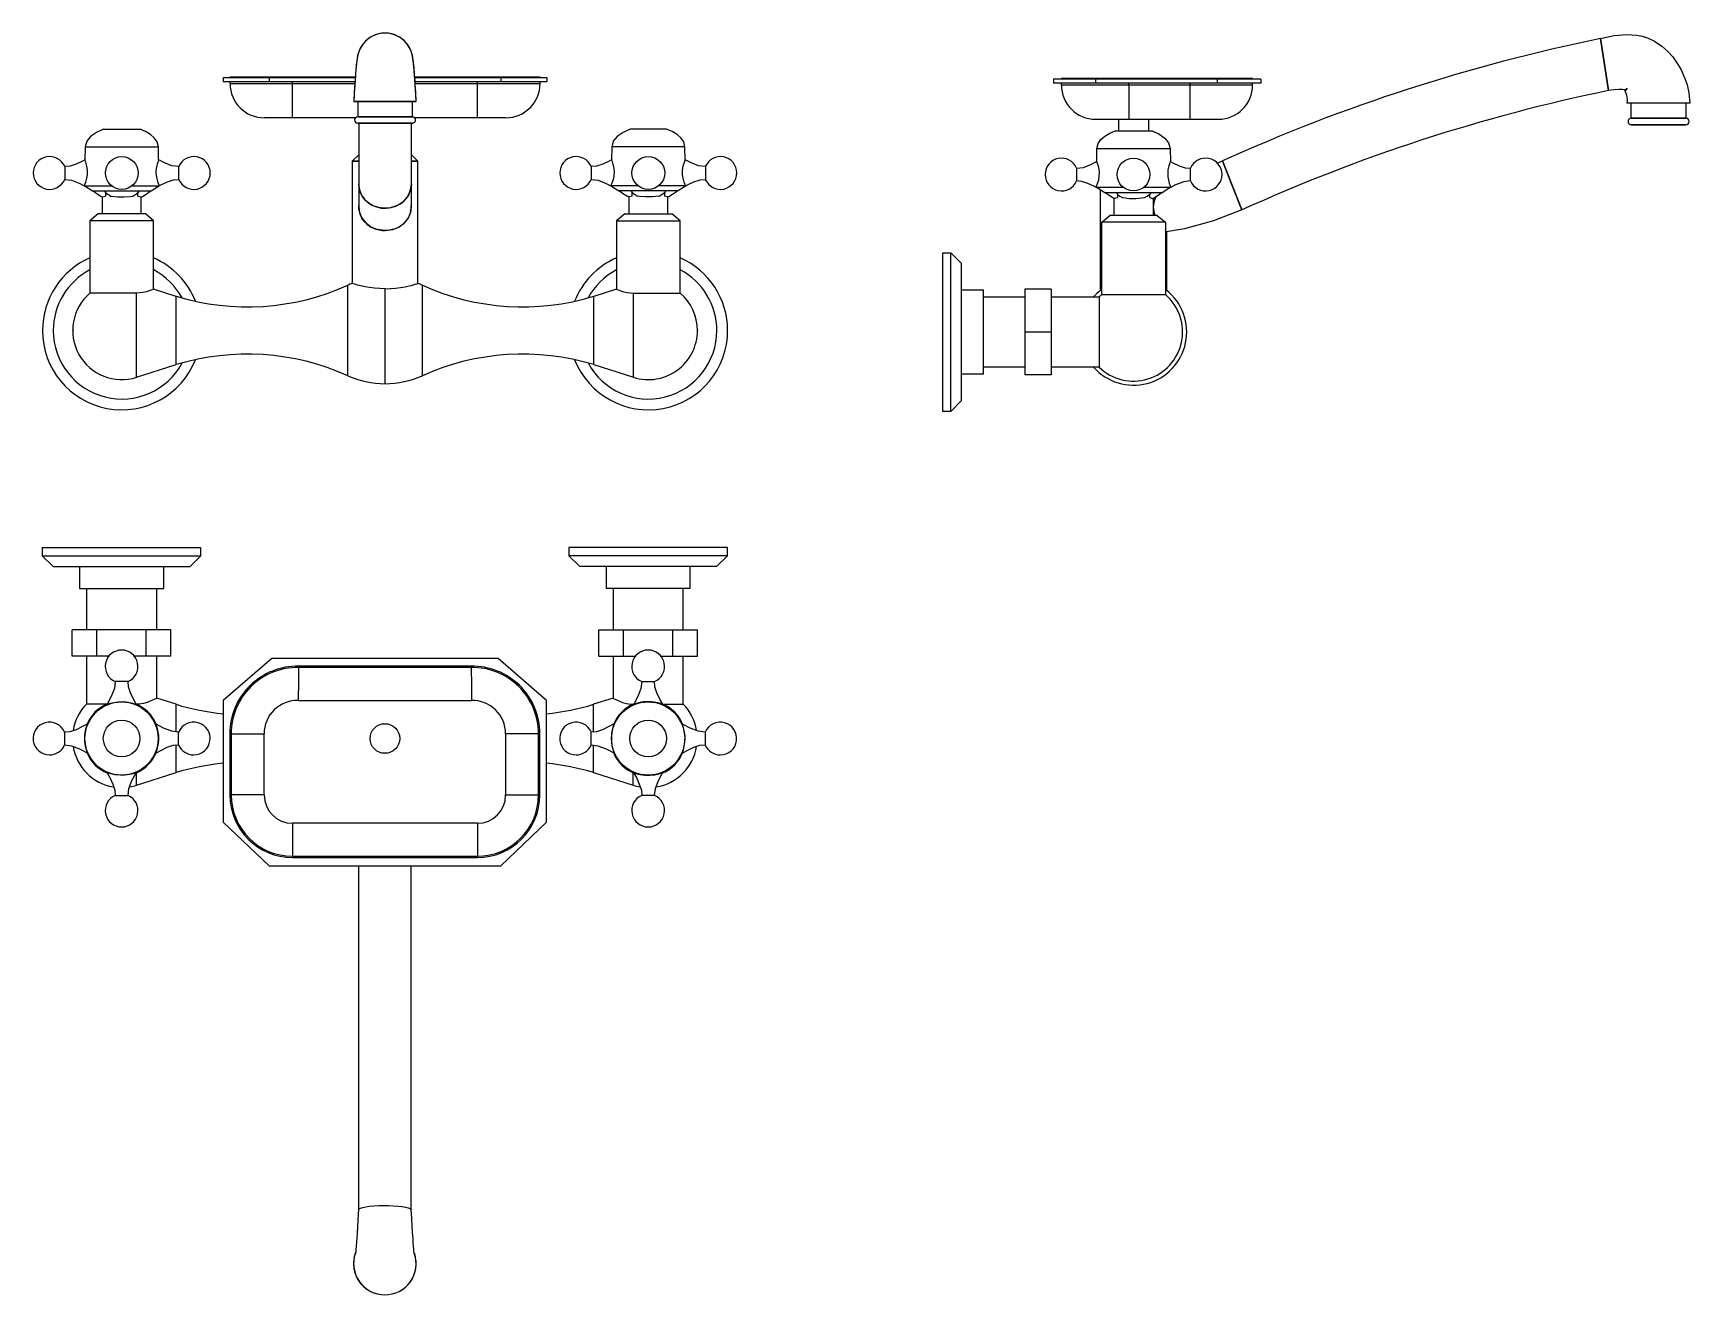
# Model space of a CAD drawing. Header units: millimetres. Extents: x 500 to 613, y 94 to 180.
# Drawn here: x 501.81 to 526.98, y 118.66 to 137.82 of the extents above; entities that cross this region are included whole.
import ezdxf

# ---------------------------------------------------------------- set-up
doc = ezdxf.new("R2010")
doc.units = ezdxf.units.MM
doc.layers.add('RUBINETTI', color=251, linetype='Continuous')

msp = doc.modelspace()

# ---------------------------------------------------------------- linework, layer by layer
at = {"layer": 'RUBINETTI'}
for p, q in [((506.86, 137.702), (506.809, 137.641)), ((506.864, 137.706), (506.817, 137.653)), ((506.934, 137.761), (506.86, 137.702)), ((506.926, 137.755), (506.864, 137.706)), ((507.006, 137.796), (506.926, 137.755)), ((507.023, 137.803), (506.934, 137.761)), ((507.102, 137.821), (507.006, 137.796)), ((507.115, 137.822), (507.023, 137.803)), ((507.203, 137.822), (507.102, 137.821)), ((507.208, 137.821), (507.115, 137.822)), ((507.296, 137.801), (507.203, 137.822)), ((507.301, 137.799), (507.208, 137.821)), ((507.375, 137.763), (507.296, 137.801)), ((507.385, 137.757), (507.301, 137.799)), ((507.447, 137.708), (507.375, 137.763)), ((507.449, 137.707), (507.385, 137.757)), ((507.504, 137.642), (507.447, 137.708)), ((507.488, 137.663), (507.449, 137.707)), ((525.624, 137.74), (525.832, 137.784)), ((525.624, 137.74), (525.832, 137.784)), ((525.624, 137.74), (525.747, 136.95)), ((525.685, 137.345), (525.624, 137.74)), ((525.832, 137.784), (526.021, 137.801)), ((525.832, 137.784), (526.021, 137.801)), ((526.021, 137.801), (526.174, 137.79)), ((526.021, 137.801), (526.174, 137.79)), ((526.174, 137.79), (526.254, 137.775)), ((526.174, 137.79), (526.254, 137.775)), ((526.254, 137.775), (526.335, 137.749)), ((526.254, 137.775), (526.335, 137.749)), ((526.335, 137.749), (526.442, 137.699)), ((526.335, 137.749), (526.442, 137.699)), ((526.442, 137.699), (526.554, 137.626)), ((526.442, 137.699), (526.554, 137.626)), ((506.74, 137.484), (506.727, 137.403)), ((506.743, 137.492), (506.728, 137.406)), ((506.757, 137.54), (506.74, 137.484)), ((506.762, 137.551), (506.743, 137.492)), ((506.778, 137.588), (506.757, 137.54)), ((506.786, 137.603), (506.762, 137.551)), ((506.809, 137.641), (506.778, 137.588)), ((506.817, 137.653), (506.786, 137.603)), ((507.521, 137.614), (507.488, 137.663)), ((507.542, 137.576), (507.504, 137.642)), ((507.53, 137.599), (507.521, 137.614)), ((507.549, 137.558), (507.53, 137.599)), ((507.561, 137.526), (507.542, 137.576)), ((507.568, 137.496), (507.549, 137.558)), ((507.572, 137.489), (507.561, 137.526)), ((507.585, 137.404), (507.568, 137.496)), ((507.58, 137.45), (507.572, 137.489)), ((507.589, 137.381), (507.58, 137.45)), ((526.554, 137.626), (526.648, 137.544)), ((526.554, 137.626), (526.648, 137.544)), ((526.648, 137.544), (526.721, 137.461)), ((526.648, 137.544), (526.721, 137.461)), ((526.721, 137.461), (526.775, 137.387)), ((526.721, 137.461), (526.775, 137.387)), ((506.71, 137.21), (506.703, 137.123)), ((506.71, 137.214), (506.706, 137.162)), ((506.718, 137.31), (506.71, 137.214)), ((506.714, 137.265), (506.71, 137.21)), ((506.72, 137.334), (506.714, 137.265)), ((506.728, 137.406), (506.718, 137.31)), ((506.727, 137.403), (506.72, 137.334)), ((507.595, 137.314), (507.585, 137.404)), ((507.597, 137.297), (507.589, 137.381)), ((507.601, 137.243), (507.595, 137.314)), ((507.605, 137.198), (507.597, 137.297)), ((507.606, 137.186), (507.601, 137.243)), ((507.608, 137.145), (507.605, 137.198)), ((507.61, 137.119), (507.606, 137.186)), ((525.747, 136.95), (525.685, 137.345)), ((526.775, 137.387), (526.818, 137.316)), ((526.775, 137.387), (526.818, 137.316)), ((526.818, 137.316), (526.847, 137.263)), ((526.818, 137.316), (526.847, 137.263)), ((526.847, 137.263), (526.876, 137.204)), ((526.847, 137.263), (526.876, 137.204)), ((526.876, 137.204), (526.906, 137.131)), ((526.876, 137.204), (526.906, 137.131)), ((504.699, 137.146), (504.699, 137.086)), ((504.699, 137.146), (505.397, 137.146)), ((504.699, 137.086), (505.397, 137.086)), ((504.802, 137.156), (505.752, 137.156)), ((504.802, 137.146), (504.802, 137.156)), ((504.802, 137.056), (504.802, 137.086)), ((504.802, 137.056), (505.752, 137.056)), ((505.397, 137.146), (505.397, 137.086)), ((505.397, 137.146), (506.705, 137.146)), ((505.397, 137.086), (506.701, 137.086)), ((505.752, 137.156), (506.706, 137.156)), ((505.752, 137.146), (505.752, 137.156)), ((505.752, 137.056), (505.752, 137.086)), ((505.752, 136.536), (505.752, 137.056)), ((505.752, 137.056), (506.699, 137.056)), ((506.694, 136.984), (506.688, 136.891)), ((506.697, 137.032), (506.69, 136.924)), ((506.699, 137.061), (506.694, 136.984)), ((506.702, 137.11), (506.697, 137.032)), ((506.703, 137.123), (506.699, 137.061)), ((506.706, 137.162), (506.702, 137.11)), ((507.608, 137.156), (508.561, 137.156)), ((507.608, 137.146), (508.916, 137.146)), ((507.612, 137.096), (507.608, 137.145)), ((507.616, 137.038), (507.61, 137.119)), ((507.615, 137.042), (507.612, 137.096)), ((507.612, 137.086), (508.916, 137.086)), ((507.614, 137.056), (508.561, 137.056)), ((507.621, 136.956), (507.615, 137.042)), ((507.623, 136.928), (507.616, 137.038)), ((507.626, 136.877), (507.621, 136.956)), ((508.561, 137.156), (509.512, 137.156)), ((508.561, 137.146), (508.561, 137.156)), ((508.561, 137.056), (508.561, 137.086)), ((508.561, 136.536), (508.561, 137.056)), ((508.561, 137.056), (509.512, 137.056)), ((508.916, 137.146), (508.916, 137.086)), ((508.916, 137.146), (509.614, 137.146)), ((508.916, 137.086), (509.614, 137.086)), ((509.512, 137.146), (509.512, 137.156)), ((509.512, 137.056), (509.512, 137.086)), ((509.614, 137.146), (509.614, 137.086)), ((517.953, 137.123), (517.314, 137.123)), ((517.314, 137.123), (517.314, 137.063)), ((517.953, 137.063), (517.314, 137.063)), ((517.432, 137.123), (517.432, 137.133)), ((518.457, 137.133), (517.432, 137.133)), ((517.432, 137.033), (517.432, 137.063)), ((518.457, 137.033), (517.432, 137.033)), ((517.953, 137.123), (517.953, 137.063)), ((519.799, 137.123), (517.953, 137.123)), ((519.799, 137.063), (517.953, 137.063)), ((519.387, 137.133), (518.457, 137.133)), ((518.457, 137.123), (518.457, 137.133)), ((518.457, 137.033), (518.457, 137.063)), ((518.457, 137.033), (518.457, 136.513)), ((519.387, 137.033), (518.457, 137.033)), ((520.337, 137.133), (519.387, 137.133)), ((519.387, 137.123), (519.387, 137.133)), ((519.387, 137.033), (519.387, 137.063)), ((519.387, 136.513), (519.387, 137.033)), ((520.337, 137.033), (519.387, 137.033)), ((519.799, 137.123), (519.799, 137.063)), ((520.461, 137.123), (519.799, 137.123)), ((520.461, 137.063), (519.799, 137.063)), ((520.337, 137.123), (520.337, 137.133)), ((520.337, 137.033), (520.337, 137.063)), ((520.461, 137.123), (520.461, 137.063)), ((525.833, 136.959), (525.747, 136.95)), ((525.833, 136.959), (525.747, 136.95)), ((525.903, 136.964), (525.833, 136.959)), ((525.903, 136.964), (525.833, 136.959)), ((525.954, 136.964), (525.903, 136.964)), ((525.954, 136.964), (525.903, 136.964)), ((525.977, 136.963), (525.954, 136.964)), ((525.987, 136.962), (525.954, 136.964)), ((525.998, 136.961), (525.987, 136.962)), ((526.003, 136.96), (525.998, 136.961)), ((525.999, 136.949), (526.004, 136.956)), ((525.999, 136.949), (526.004, 136.956)), ((526.015, 136.954), (525.999, 136.948)), ((526, 136.938), (525.999, 136.949)), ((526, 136.938), (525.999, 136.949)), ((526.003, 136.93), (526, 136.938)), ((526.003, 136.93), (526, 136.938)), ((526.004, 136.956), (526.011, 136.966)), ((526.004, 136.956), (526.011, 136.966)), ((526.006, 136.958), (526.018, 136.973)), ((526.011, 136.966), (526.02, 136.976)), ((526.011, 136.966), (526.02, 136.976)), ((526.019, 136.965), (526.015, 136.954)), ((526.018, 136.973), (526.02, 136.976)), ((526.021, 136.972), (526.019, 136.965)), ((526.02, 136.976), (526.024, 136.982)), ((526.02, 136.976), (526.024, 136.982)), ((526.02, 136.976), (526.021, 136.978)), ((526.021, 136.978), (526.022, 136.979)), ((526.024, 136.978), (526.021, 136.972)), ((526.022, 136.979), (526.022, 136.979)), ((526.022, 136.979), (526.022, 136.979)), ((526.022, 136.979), (526.022, 136.979)), ((526.022, 136.979), (526.022, 136.979)), ((526.022, 136.979), (526.022, 136.979)), ((526.022, 136.979), (526.022, 136.979)), ((526.022, 136.979), (526.022, 136.979)), ((526.022, 136.979), (526.022, 136.979)), ((526.022, 136.979), (526.022, 136.979)), ((526.022, 136.979), (526.022, 136.979)), ((526.022, 136.979), (526.022, 136.979)), ((526.024, 136.982), (526.026, 136.984)), ((526.024, 136.982), (526.026, 136.984)), ((526.026, 136.984), (526.024, 136.978)), ((526.026, 136.984), (526.026, 136.984)), ((526.026, 136.984), (526.026, 136.984)), ((526.026, 136.984), (526.026, 136.984)), ((526.026, 136.984), (526.026, 136.984)), ((526.026, 136.984), (526.026, 136.984)), ((526.026, 136.984), (526.026, 136.984)), ((526.026, 136.984), (526.026, 136.984)), ((526.026, 136.984), (526.026, 136.984)), ((526.026, 136.984), (526.026, 136.984)), ((526.026, 136.984), (526.026, 136.984)), ((526.026, 136.984), (526.026, 136.984)), ((526.026, 136.984), (526.026, 136.984)), ((526.026, 136.984), (526.026, 136.984)), ((526.026, 136.984), (526.026, 136.984)), ((526.026, 136.984), (526.026, 136.984)), ((526.026, 136.984), (526.026, 136.984)), ((526.026, 136.984), (526.026, 136.984)), ((526.026, 136.984), (526.026, 136.984)), ((526.026, 136.984), (526.026, 136.984)), ((526.026, 136.984), (526.026, 136.984)), ((526.026, 136.984), (526.026, 136.984)), ((526.026, 136.984), (526.026, 136.984)), ((526.026, 136.984), (526.026, 136.984)), ((526.026, 136.984), (526.026, 136.984)), ((526.026, 136.984), (526.026, 136.984)), ((526.906, 137.131), (526.938, 137.036)), ((526.906, 137.131), (526.938, 137.036)), ((526.938, 137.036), (526.963, 136.914)), ((526.938, 137.036), (526.963, 136.914)), ((506.69, 136.924), (506.682, 136.784)), ((506.688, 136.891), (506.682, 136.784)), ((507.157, 136.784), (506.682, 136.784)), ((506.682, 136.784), (507.157, 136.784)), ((506.742, 136.784), (506.742, 136.552)), ((506.742, 136.784), (506.742, 136.552)), ((507.632, 136.784), (507.157, 136.784)), ((507.157, 136.784), (507.632, 136.784)), ((507.572, 136.552), (507.572, 136.784)), ((507.572, 136.552), (507.572, 136.784)), ((507.632, 136.784), (507.623, 136.928)), ((507.632, 136.784), (507.626, 136.877)), ((526.008, 136.92), (526.003, 136.93)), ((526.008, 136.92), (526.003, 136.93)), ((526.013, 136.908), (526.008, 136.92)), ((526.013, 136.908), (526.008, 136.92)), ((526.018, 136.893), (526.013, 136.908)), ((526.018, 136.893), (526.013, 136.908)), ((526.028, 136.855), (526.018, 136.893)), ((526.028, 136.855), (526.018, 136.893)), ((526.035, 136.806), (526.028, 136.855)), ((526.035, 136.806), (526.028, 136.855)), ((526.031, 136.761), (526.035, 136.806)), ((526.031, 136.761), (526.035, 136.806)), ((526.981, 136.761), (526.031, 136.761)), ((526.981, 136.761), (526.031, 136.761)), ((526.091, 136.529), (526.091, 136.761)), ((526.091, 136.529), (526.091, 136.761)), ((526.921, 136.761), (526.921, 136.529)), ((526.921, 136.761), (526.921, 136.529)), ((526.963, 136.914), (526.981, 136.761)), ((526.963, 136.914), (526.981, 136.761)), ((505.752, 136.536), (505.322, 136.536)), ((506.706, 136.536), (505.752, 136.536)), ((507.157, 136.552), (506.742, 136.552)), ((506.742, 136.552), (507.157, 136.552)), ((507.157, 136.454), (506.742, 136.454)), ((506.742, 136.454), (507.157, 136.454)), ((506.757, 136.454), (506.757, 135.533)), ((506.757, 136.454), (506.757, 135.533)), ((507.572, 136.552), (507.157, 136.552)), ((507.157, 136.552), (507.572, 136.552)), ((507.572, 136.454), (507.157, 136.454)), ((507.157, 136.454), (507.572, 136.454)), ((507.557, 135.533), (507.557, 136.454)), ((507.557, 135.533), (507.557, 136.454)), ((508.561, 136.536), (507.608, 136.536)), ((508.992, 136.536), (508.561, 136.536)), ((517.952, 136.513), (518.457, 136.513)), ((518.304, 136.339), (518.304, 136.513)), ((518.304, 136.339), (518.304, 136.513)), ((518.457, 136.513), (519.387, 136.513)), ((518.754, 136.513), (518.754, 136.339)), ((518.754, 136.513), (518.754, 136.339)), ((519.387, 136.513), (519.817, 136.513)), ((526.091, 136.529), (526.921, 136.529)), ((526.921, 136.529), (526.091, 136.529)), ((526.091, 136.431), (526.921, 136.431)), ((526.921, 136.431), (526.091, 136.431)), ((502.625, 136.181), (502.6, 136.096)), ((502.681, 136.252), (502.625, 136.181)), ((502.774, 136.315), (502.681, 136.252)), ((502.879, 136.363), (502.774, 136.315)), ((502.879, 136.363), (503.157, 136.363)), ((503.157, 136.363), (503.435, 136.363)), ((503.518, 136.326), (503.435, 136.363)), ((503.595, 136.282), (503.518, 136.326)), ((503.651, 136.233), (503.595, 136.282)), ((503.695, 136.169), (503.651, 136.233)), ((510.625, 136.181), (510.6, 136.096)), ((510.681, 136.252), (510.625, 136.181)), ((510.774, 136.315), (510.681, 136.252)), ((510.879, 136.363), (510.774, 136.315)), ((511.157, 136.363), (510.879, 136.363)), ((511.435, 136.363), (511.157, 136.363)), ((511.518, 136.326), (511.435, 136.363)), ((511.595, 136.282), (511.518, 136.326)), ((511.651, 136.233), (511.595, 136.282)), ((511.695, 136.169), (511.651, 136.233)), ((517.991, 136.146), (518.034, 136.209)), ((518.034, 136.209), (518.091, 136.259)), ((518.091, 136.259), (518.168, 136.303)), ((518.168, 136.303), (518.251, 136.339)), ((518.251, 136.339), (518.807, 136.339)), ((518.807, 136.339), (518.912, 136.292)), ((518.912, 136.292), (519.005, 136.228)), ((519.005, 136.228), (519.061, 136.158)), ((502.6, 136.096), (502.596, 135.893)), ((502.6, 136.096), (503.157, 136.096)), ((503.157, 136.096), (503.713, 136.096)), ((503.713, 136.096), (503.695, 136.169)), ((503.717, 135.893), (503.713, 136.096)), ((506.757, 135.975), (506.657, 135.875)), ((506.757, 135.975), (506.657, 135.875)), ((507.657, 135.875), (507.557, 135.975)), ((507.657, 135.875), (507.557, 135.975)), ((510.6, 136.096), (510.596, 135.893)), ((511.157, 136.096), (510.6, 136.096)), ((511.713, 136.096), (511.157, 136.096)), ((511.713, 136.096), (511.695, 136.169)), ((511.717, 135.893), (511.713, 136.096)), ((517.969, 135.869), (517.973, 136.072)), ((517.973, 136.072), (517.991, 136.146)), ((517.973, 136.072), (519.085, 136.072)), ((519.061, 136.158), (519.085, 136.072)), ((519.085, 136.072), (519.089, 135.869)), ((502.371, 135.801), (502.291, 135.795)), ((502.291, 135.795), (502.291, 135.6)), ((502.464, 135.831), (502.371, 135.801)), ((502.562, 135.877), (502.464, 135.831)), ((502.596, 135.896), (502.562, 135.877)), ((502.598, 135.891), (502.598, 135.893)), ((502.609, 135.864), (502.598, 135.891)), ((502.622, 135.823), (502.609, 135.864)), ((502.632, 135.778), (502.622, 135.823)), ((502.637, 135.729), (502.632, 135.778)), ((502.636, 135.672), (502.637, 135.729)), ((503.68, 135.768), (503.676, 135.716)), ((503.676, 135.716), (503.678, 135.662)), ((503.694, 135.831), (503.68, 135.768)), ((503.708, 135.873), (503.694, 135.831)), ((503.716, 135.894), (503.708, 135.873)), ((503.716, 135.893), (503.716, 135.894)), ((503.796, 135.855), (503.718, 135.897)), ((503.919, 135.807), (503.796, 135.855)), ((504.023, 135.795), (503.919, 135.807)), ((504.023, 135.698), (504.023, 135.795)), ((504.023, 135.6), (504.023, 135.698)), ((506.657, 135.875), (506.657, 134.02)), ((506.657, 135.875), (506.657, 134.019)), ((506.754, 135.875), (506.657, 135.875)), ((506.657, 135.875), (506.755, 135.875)), ((507.657, 135.875), (507.558, 135.875)), ((507.56, 135.875), (507.657, 135.875)), ((507.657, 134.019), (507.657, 135.875)), ((507.657, 134.02), (507.657, 135.875)), ((510.371, 135.801), (510.291, 135.795)), ((510.291, 135.698), (510.291, 135.795)), ((510.291, 135.6), (510.291, 135.698)), ((510.464, 135.831), (510.371, 135.801)), ((510.562, 135.877), (510.464, 135.831)), ((510.596, 135.896), (510.562, 135.877)), ((510.598, 135.893), (510.597, 135.894)), ((510.597, 135.894), (510.605, 135.873)), ((510.605, 135.873), (510.62, 135.831)), ((510.62, 135.831), (510.633, 135.768)), ((510.633, 135.768), (510.638, 135.716)), ((510.638, 135.716), (510.635, 135.662)), ((511.676, 135.729), (511.682, 135.778)), ((511.677, 135.672), (511.676, 135.729)), ((511.682, 135.778), (511.692, 135.823)), ((511.692, 135.823), (511.705, 135.864)), ((511.705, 135.864), (511.715, 135.891)), ((511.715, 135.891), (511.716, 135.893)), ((511.796, 135.855), (511.718, 135.897)), ((511.919, 135.807), (511.796, 135.855)), ((512.023, 135.795), (511.919, 135.807)), ((512.023, 135.795), (512.023, 135.6)), ((517.663, 135.771), (517.767, 135.783)), ((517.663, 135.771), (517.663, 135.577)), ((517.767, 135.783), (517.89, 135.832)), ((517.89, 135.832), (517.968, 135.873)), ((517.971, 135.867), (517.97, 135.869)), ((517.981, 135.841), (517.971, 135.867)), ((517.994, 135.8), (517.981, 135.841)), ((518.004, 135.755), (517.994, 135.8)), ((518.01, 135.706), (518.004, 135.755)), ((518.009, 135.649), (518.01, 135.706)), ((519.052, 135.744), (519.048, 135.692)), ((519.048, 135.692), (519.051, 135.639)), ((519.066, 135.807), (519.052, 135.744)), ((519.081, 135.85), (519.066, 135.807)), ((519.089, 135.871), (519.081, 135.85)), ((519.088, 135.869), (519.089, 135.871)), ((519.09, 135.873), (519.124, 135.854)), ((519.124, 135.854), (519.222, 135.808)), ((519.222, 135.808), (519.315, 135.777)), ((519.315, 135.777), (519.395, 135.771)), ((519.395, 135.674), (519.395, 135.771)), ((519.395, 135.577), (519.395, 135.674)), ((519.798, 135.849), (519.88, 135.882)), ((519.798, 135.849), (519.88, 135.882)), ((519.88, 135.882), (520.175, 135.138)), ((520.028, 135.51), (519.88, 135.882)), ((502.291, 135.6), (502.395, 135.588)), ((502.395, 135.588), (502.518, 135.54)), ((502.518, 135.54), (502.598, 135.497)), ((502.589, 135.505), (502.596, 135.521)), ((502.589, 135.505), (502.999, 135.505)), ((502.592, 135.503), (502.589, 135.505)), ((502.597, 135.499), (502.592, 135.503)), ((502.596, 135.521), (502.611, 135.559)), ((502.599, 135.498), (502.597, 135.499)), ((502.599, 135.498), (502.711, 135.426)), ((502.599, 135.498), (502.599, 135.498)), ((502.611, 135.559), (502.628, 135.619)), ((502.628, 135.619), (502.636, 135.672)), ((502.711, 135.426), (503.157, 135.426)), ((502.72, 135.425), (502.782, 135.382)), ((502.893, 135.426), (502.911, 135.399)), ((503.157, 135.426), (503.602, 135.426)), ((503.314, 135.505), (503.724, 135.505)), ((503.421, 135.426), (503.402, 135.399)), ((503.585, 135.419), (503.593, 135.424)), ((503.602, 135.426), (503.714, 135.498)), ((503.678, 135.662), (503.687, 135.614)), ((503.687, 135.614), (503.7, 135.568)), ((503.7, 135.568), (503.714, 135.528)), ((503.714, 135.528), (503.724, 135.506)), ((503.715, 135.498), (503.714, 135.498)), ((503.715, 135.497), (503.752, 135.518)), ((503.717, 135.5), (503.715, 135.498)), ((503.724, 135.505), (503.717, 135.5)), ((503.724, 135.506), (503.724, 135.505)), ((503.724, 135.505), (503.724, 135.505)), ((503.752, 135.518), (503.849, 135.564)), ((503.849, 135.564), (503.943, 135.594)), ((503.943, 135.594), (504.023, 135.6)), ((506.757, 135.533), (506.757, 135.198)), ((506.757, 135.533), (506.757, 135.197)), ((506.757, 135.533), (506.758, 135.498)), ((506.764, 135.463), (506.757, 135.533)), ((506.757, 135.533), (506.757, 135.533)), ((506.758, 135.498), (506.773, 135.429)), ((506.785, 135.395), (506.764, 135.463)), ((506.773, 135.429), (506.801, 135.363)), ((507.54, 135.429), (507.512, 135.363)), ((507.528, 135.395), (507.549, 135.463)), ((507.555, 135.498), (507.54, 135.429)), ((507.549, 135.463), (507.557, 135.533)), ((507.557, 135.533), (507.555, 135.498)), ((507.557, 135.197), (507.557, 135.533)), ((507.557, 135.198), (507.557, 135.533)), ((507.557, 135.533), (507.557, 135.533)), ((510.291, 135.6), (510.395, 135.588)), ((510.395, 135.588), (510.518, 135.54)), ((510.518, 135.54), (510.598, 135.497)), ((510.599, 135.528), (510.589, 135.506)), ((510.589, 135.506), (510.589, 135.505)), ((510.999, 135.505), (510.589, 135.505)), ((510.589, 135.505), (510.596, 135.5)), ((510.589, 135.505), (510.589, 135.505)), ((510.596, 135.5), (510.599, 135.498)), ((510.614, 135.568), (510.599, 135.528)), ((510.599, 135.498), (510.711, 135.426)), ((510.599, 135.498), (510.599, 135.498)), ((510.627, 135.614), (510.614, 135.568)), ((510.635, 135.662), (510.627, 135.614)), ((511.157, 135.426), (510.711, 135.426)), ((510.72, 135.425), (510.782, 135.382)), ((510.893, 135.426), (510.911, 135.399)), ((511.602, 135.426), (511.157, 135.426)), ((511.724, 135.505), (511.314, 135.505)), ((511.421, 135.426), (511.402, 135.399)), ((511.585, 135.419), (511.593, 135.424)), ((511.602, 135.426), (511.714, 135.498)), ((511.686, 135.619), (511.677, 135.672)), ((511.703, 135.559), (511.686, 135.619)), ((511.717, 135.521), (511.703, 135.559)), ((511.714, 135.498), (511.716, 135.499)), ((511.714, 135.498), (511.714, 135.498)), ((511.715, 135.497), (511.752, 135.518)), ((511.716, 135.499), (511.721, 135.503)), ((511.724, 135.505), (511.717, 135.521)), ((511.721, 135.503), (511.724, 135.505)), ((511.752, 135.518), (511.849, 135.564)), ((511.849, 135.564), (511.943, 135.594)), ((511.943, 135.594), (512.023, 135.6)), ((517.743, 135.571), (517.663, 135.577)), ((517.836, 135.54), (517.743, 135.571)), ((517.934, 135.494), (517.836, 135.54)), ((517.971, 135.474), (517.934, 135.494)), ((517.961, 135.481), (517.968, 135.498)), ((517.961, 135.481), (518.372, 135.481)), ((517.964, 135.479), (517.961, 135.481)), ((517.97, 135.476), (517.964, 135.479)), ((517.968, 135.498), (517.983, 135.536)), ((517.972, 135.474), (517.97, 135.476)), ((518.083, 135.403), (517.971, 135.475)), ((517.971, 135.475), (517.972, 135.474)), ((517.983, 135.536), (518, 135.595)), ((518, 135.595), (518.009, 135.649)), ((518.029, 133.917), (518.029, 135.437)), ((518.029, 133.917), (518.029, 135.437)), ((518.687, 135.481), (519.097, 135.481)), ((519.087, 135.475), (518.975, 135.403)), ((519.051, 135.639), (519.059, 135.591)), ((519.059, 135.591), (519.072, 135.545)), ((519.072, 135.545), (519.087, 135.505)), ((519.168, 135.516), (519.087, 135.474)), ((519.087, 135.505), (519.096, 135.482)), ((519.09, 135.476), (519.087, 135.475)), ((519.087, 135.475), (519.087, 135.475)), ((519.097, 135.481), (519.09, 135.476)), ((519.096, 135.482), (519.097, 135.481)), ((519.097, 135.481), (519.097, 135.481)), ((519.291, 135.565), (519.168, 135.516)), ((519.395, 135.577), (519.291, 135.565)), ((520.175, 135.138), (520.028, 135.51)), ((502.782, 135.382), (502.84, 135.345)), ((502.84, 135.345), (502.864, 135.334)), ((502.861, 135.335), (502.861, 135.075)), ((502.863, 135.335), (502.89, 135.342)), ((502.865, 135.335), (502.863, 135.335)), ((502.89, 135.342), (502.911, 135.348)), ((502.911, 135.399), (502.911, 135.348)), ((502.991, 135.348), (503.095, 135.336)), ((503.095, 135.336), (503.193, 135.335)), ((503.193, 135.335), (503.284, 135.342)), ((503.284, 135.342), (503.322, 135.348)), ((503.402, 135.348), (503.402, 135.399)), ((503.402, 135.348), (503.446, 135.336)), ((503.446, 135.336), (503.449, 135.335)), ((503.449, 135.333), (503.47, 135.343)), ((503.452, 135.075), (503.452, 135.335)), ((503.47, 135.343), (503.526, 135.378)), ((503.526, 135.378), (503.585, 135.419)), ((506.757, 135.199), (506.765, 135.117)), ((506.759, 135.156), (506.759, 135.199)), ((506.82, 135.332), (506.785, 135.395)), ((506.801, 135.363), (506.842, 135.303)), ((506.867, 135.277), (506.82, 135.332)), ((506.842, 135.303), (506.895, 135.252)), ((506.925, 135.23), (506.867, 135.277)), ((506.895, 135.252), (506.957, 135.211)), ((506.991, 135.195), (506.925, 135.23)), ((506.957, 135.211), (507.026, 135.182)), ((507.062, 135.172), (506.991, 135.195)), ((507.026, 135.182), (507.1, 135.165)), ((507.138, 135.162), (507.062, 135.172)), ((507.176, 135.162), (507.251, 135.172)), ((507.287, 135.182), (507.214, 135.165)), ((507.251, 135.172), (507.323, 135.195)), ((507.357, 135.211), (507.287, 135.182)), ((507.323, 135.195), (507.389, 135.23)), ((507.419, 135.252), (507.357, 135.211)), ((507.389, 135.23), (507.446, 135.277)), ((507.471, 135.303), (507.419, 135.252)), ((507.446, 135.277), (507.493, 135.332)), ((507.512, 135.363), (507.471, 135.303)), ((507.493, 135.332), (507.528, 135.395)), ((507.556, 135.199), (507.548, 135.117)), ((507.554, 135.156), (507.554, 135.199)), ((510.782, 135.382), (510.84, 135.345)), ((510.84, 135.345), (510.864, 135.334)), ((510.861, 135.335), (510.861, 135.075)), ((510.867, 135.336), (510.865, 135.335)), ((510.911, 135.348), (510.867, 135.336)), ((510.911, 135.348), (510.911, 135.399)), ((511.029, 135.342), (510.991, 135.348)), ((511.12, 135.335), (511.029, 135.342)), ((511.218, 135.336), (511.12, 135.335)), ((511.322, 135.348), (511.218, 135.336)), ((511.402, 135.399), (511.402, 135.348)), ((511.423, 135.342), (511.402, 135.348)), ((511.45, 135.335), (511.423, 135.342)), ((511.449, 135.333), (511.47, 135.343)), ((511.449, 135.335), (511.45, 135.335)), ((511.452, 135.075), (511.452, 135.335)), ((511.47, 135.343), (511.526, 135.378)), ((511.526, 135.378), (511.585, 135.419)), ((518.083, 135.403), (518.975, 135.403)), ((518.1, 135.396), (518.093, 135.401)), ((518.16, 135.355), (518.1, 135.396)), ((518.215, 135.32), (518.16, 135.355)), ((518.236, 135.31), (518.215, 135.32)), ((518.233, 135.051), (518.233, 135.312)), ((518.236, 135.311), (518.262, 135.319)), ((518.237, 135.312), (518.236, 135.311)), ((518.262, 135.319), (518.284, 135.325)), ((518.265, 135.403), (518.284, 135.375)), ((518.284, 135.375), (518.284, 135.325)), ((518.364, 135.325), (518.467, 135.312)), ((518.467, 135.312), (518.566, 135.311)), ((518.566, 135.311), (518.657, 135.319)), ((518.657, 135.319), (518.694, 135.325)), ((518.793, 135.403), (518.774, 135.375)), ((518.774, 135.325), (518.774, 135.375)), ((518.774, 135.325), (518.818, 135.312)), ((518.818, 135.312), (518.821, 135.312)), ((518.846, 135.322), (518.822, 135.31)), ((518.825, 135.312), (518.825, 135.051)), ((518.843, 135.268), (518.829, 135.182)), ((518.829, 135.182), (518.84, 135.094)), ((518.832, 135.132), (518.833, 135.221)), ((518.833, 135.221), (518.862, 135.325)), ((518.868, 135.336), (518.843, 135.268)), ((518.904, 135.358), (518.846, 135.322)), ((518.862, 135.325), (518.867, 135.336)), ((518.966, 135.401), (518.904, 135.358)), ((502.798, 135.075), (502.672, 134.973)), ((502.672, 134.973), (502.672, 133.873)), ((503.641, 134.973), (502.672, 134.973)), ((503.516, 135.075), (502.798, 135.075)), ((503.641, 134.973), (503.516, 135.075)), ((503.641, 133.933), (503.641, 134.973)), ((506.778, 135.072), (506.759, 135.156)), ((506.765, 135.117), (506.799, 135.024)), ((506.806, 135.01), (506.778, 135.072)), ((506.799, 135.024), (506.882, 134.921)), ((506.845, 134.956), (506.806, 135.01)), ((506.934, 134.882), (506.845, 134.956)), ((506.882, 134.921), (506.938, 134.881)), ((507.1, 135.165), (507.176, 135.162)), ((507.214, 135.165), (507.138, 135.162)), ((507.432, 134.921), (507.376, 134.881)), ((507.379, 134.882), (507.468, 134.956)), ((507.514, 135.024), (507.432, 134.921)), ((507.468, 134.956), (507.507, 135.01)), ((507.507, 135.01), (507.536, 135.072)), ((507.548, 135.117), (507.514, 135.024)), ((507.536, 135.072), (507.554, 135.156)), ((510.798, 135.075), (510.672, 134.973)), ((510.672, 134.973), (510.672, 133.933)), ((510.672, 134.973), (511.641, 134.973)), ((510.798, 135.075), (511.516, 135.075)), ((511.641, 134.973), (511.516, 135.075)), ((511.641, 133.873), (511.641, 134.973)), ((518.045, 134.95), (518.17, 135.051)), ((518.045, 133.849), (518.045, 134.95)), ((519.013, 134.95), (518.045, 134.95)), ((518.888, 135.051), (518.17, 135.051)), ((518.855, 135.051), (518.832, 135.132)), ((518.84, 135.094), (518.858, 135.051)), ((518.888, 135.051), (519.013, 134.95)), ((519.013, 134.95), (519.013, 133.849)), ((519.746, 134.972), (519.302, 134.85)), ((519.746, 134.972), (519.302, 134.85)), ((520.175, 135.138), (519.746, 134.972)), ((520.175, 135.138), (519.746, 134.972)), ((507.039, 134.838), (506.934, 134.882)), ((506.938, 134.881), (507.002, 134.85)), ((507.002, 134.85), (507.114, 134.824)), ((507.157, 134.822), (507.039, 134.838)), ((507.114, 134.824), (507.157, 134.822)), ((507.157, 134.822), (507.275, 134.838)), ((507.199, 134.824), (507.157, 134.822)), ((507.312, 134.85), (507.199, 134.824)), ((507.275, 134.838), (507.379, 134.882)), ((507.376, 134.881), (507.312, 134.85)), ((519.013, 134.817), (519.027, 134.801)), ((519.015, 134.815), (519.013, 134.817)), ((519.029, 134.799), (519.015, 134.815)), ((519.027, 134.801), (519.029, 134.799)), ((519.302, 134.85), (519.028, 134.804)), ((519.302, 134.85), (519.028, 134.804)), ((519.029, 134.799), (519.029, 133.917)), ((519.029, 134.799), (519.029, 133.917)), ((515.629, 134.487), (515.753, 134.487)), ((515.629, 133.282), (515.629, 134.487)), ((515.753, 134.487), (515.915, 134.322)), ((515.753, 133.282), (515.753, 134.487)), ((515.915, 133.282), (515.915, 134.322)), ((503.629, 133.929), (503.575, 133.907)), ((503.64, 133.933), (503.629, 133.929)), ((503.639, 133.933), (503.64, 133.933)), ((503.985, 133.824), (503.64, 133.934)), ((506.589, 133.305), (506.589, 133.992)), ((506.671, 134.015), (506.658, 134.019)), ((506.658, 134.019), (506.658, 134.019)), ((506.699, 134.007), (506.671, 134.015)), ((506.74, 133.996), (506.699, 134.007)), ((506.791, 133.983), (506.74, 133.996)), ((506.853, 133.97), (506.791, 133.983)), ((506.921, 133.958), (506.853, 133.97)), ((506.996, 133.949), (506.921, 133.958)), ((507.075, 133.942), (506.996, 133.949)), ((507.157, 133.94), (507.075, 133.942)), ((507.157, 133.94), (507.238, 133.942)), ((507.157, 132.497), (507.157, 133.94)), ((507.157, 132.497), (507.157, 133.94)), ((507.238, 133.942), (507.318, 133.949)), ((507.318, 133.949), (507.392, 133.958)), ((507.392, 133.958), (507.46, 133.97)), ((507.46, 133.97), (507.522, 133.983)), ((507.522, 133.983), (507.574, 133.996)), ((507.574, 133.996), (507.615, 134.007)), ((507.615, 134.007), (507.642, 134.015)), ((507.642, 134.015), (507.655, 134.019)), ((507.655, 134.019), (507.655, 134.019)), ((507.724, 133.305), (507.724, 133.992)), ((510.674, 133.934), (510.329, 133.824)), ((510.674, 133.933), (510.673, 133.933)), ((510.673, 133.933), (510.684, 133.929)), ((510.684, 133.929), (510.738, 133.907)), ((515.915, 133.922), (516.251, 133.922)), ((516.251, 133.282), (516.251, 133.922)), ((517.279, 133.931), (516.879, 133.931)), ((516.879, 133.931), (516.879, 133.282)), ((517.279, 133.931), (517.279, 133.282)), ((518.035, 133.919), (518.029, 133.917)), ((518.045, 133.922), (518.035, 133.919)), ((519.022, 133.919), (519.013, 133.922)), ((519.029, 133.917), (519.022, 133.919)), ((503.383, 133.873), (502.672, 133.873)), ((503.475, 133.881), (503.383, 133.873)), ((503.383, 132.594), (503.383, 133.873)), ((503.53, 133.893), (503.475, 133.881)), ((503.575, 133.907), (503.53, 133.893)), ((503.985, 133.305), (503.985, 133.824)), ((510.329, 133.305), (510.329, 133.824)), ((510.738, 133.907), (510.783, 133.893)), ((510.783, 133.893), (510.838, 133.881)), ((510.838, 133.881), (510.93, 133.873)), ((510.93, 133.873), (511.641, 133.873)), ((510.93, 132.594), (510.93, 133.873)), ((516.251, 133.816), (516.879, 133.816)), ((517.279, 133.816), (518.008, 133.816)), ((518.008, 133.816), (518.008, 132.748)), ((519.013, 133.849), (518.045, 133.849)), ((502.411, 133.312), (502.407, 133.305)), ((502.407, 133.305), (502.411, 133.298)), ((503.985, 132.786), (503.985, 133.305)), ((506.589, 132.619), (506.589, 133.305)), ((507.724, 132.619), (507.724, 133.305)), ((510.329, 132.786), (510.329, 133.305)), ((511.903, 133.312), (511.907, 133.305)), ((511.907, 133.305), (511.903, 133.298)), ((515.629, 132.077), (515.629, 133.282)), ((515.753, 132.077), (515.753, 133.282)), ((515.915, 132.241), (515.915, 133.282)), ((516.251, 132.642), (516.251, 133.282)), ((517.279, 133.282), (516.879, 133.282)), ((516.879, 133.282), (516.879, 132.632)), ((517.279, 133.282), (517.279, 132.632)), ((502.777, 132.663), (502.782, 132.656)), ((502.782, 132.656), (502.79, 132.656)), ((503.383, 132.594), (503.985, 132.786)), ((510.329, 132.786), (510.93, 132.594)), ((511.532, 132.656), (511.523, 132.656)), ((511.536, 132.663), (511.532, 132.656)), ((516.879, 132.748), (516.251, 132.748)), ((518.008, 132.748), (517.279, 132.748)), ((516.251, 132.642), (515.915, 132.642)), ((517.279, 132.632), (516.879, 132.632)), ((515.915, 132.241), (515.753, 132.077)), ((515.753, 132.077), (515.629, 132.077)), ((501.949, 130.008), (501.949, 129.883)), ((501.949, 130.008), (504.359, 130.008)), ((504.359, 129.883), (504.359, 130.008)), ((509.949, 130.008), (509.949, 129.883)), ((512.359, 130.008), (509.949, 130.008)), ((512.359, 129.883), (512.359, 130.008)), ((501.949, 129.883), (502.114, 129.721)), ((501.949, 129.883), (504.359, 129.883)), ((502.114, 129.721), (504.195, 129.721)), ((502.515, 129.721), (502.515, 129.385)), ((503.794, 129.385), (503.794, 129.721)), ((504.195, 129.721), (504.359, 129.883)), ((509.949, 129.883), (510.114, 129.721)), ((512.359, 129.883), (509.949, 129.883)), ((512.195, 129.721), (510.114, 129.721)), ((510.515, 129.721), (510.515, 129.385)), ((511.794, 129.385), (511.794, 129.721)), ((512.195, 129.721), (512.359, 129.883)), ((502.515, 129.385), (503.794, 129.385)), ((502.621, 129.385), (502.621, 128.758)), ((503.688, 128.758), (503.688, 129.385)), ((511.794, 129.385), (510.515, 129.385)), ((510.621, 129.385), (510.621, 128.758)), ((511.688, 128.758), (511.688, 129.385)), ((502.404, 128.358), (502.404, 128.758)), ((502.779, 128.758), (502.404, 128.758)), ((502.779, 128.358), (502.779, 128.758)), ((503.529, 128.758), (502.779, 128.758)), ((503.529, 128.358), (503.529, 128.758)), ((503.904, 128.758), (503.529, 128.758)), ((503.904, 128.358), (503.904, 128.758)), ((510.404, 128.358), (510.404, 128.758)), ((510.404, 128.758), (510.779, 128.758)), ((510.779, 128.358), (510.779, 128.758)), ((510.779, 128.758), (511.529, 128.758)), ((511.529, 128.358), (511.529, 128.758)), ((511.529, 128.758), (511.904, 128.758)), ((511.904, 128.358), (511.904, 128.758)), ((502.779, 128.358), (502.404, 128.358)), ((502.621, 128.358), (502.621, 127.628)), ((502.96, 128.358), (502.779, 128.358)), ((503.529, 128.358), (503.349, 128.358)), ((503.904, 128.358), (503.529, 128.358)), ((503.688, 127.72), (503.688, 128.358)), ((505.435, 128.322), (504.697, 127.683)), ((508.874, 128.322), (505.435, 128.322)), ((508.466, 128.204), (505.843, 128.204)), ((508.466, 128.184), (505.843, 128.184)), ((509.612, 127.683), (508.874, 128.322)), ((510.404, 128.358), (510.779, 128.358)), ((510.621, 128.358), (510.621, 127.72)), ((510.779, 128.358), (510.96, 128.358)), ((511.349, 128.358), (511.529, 128.358)), ((511.529, 128.358), (511.904, 128.358)), ((511.688, 127.628), (511.688, 128.358)), ((503.252, 127.973), (503.057, 127.973)), ((511.057, 127.973), (511.252, 127.973)), ((502.928, 127.628), (502.621, 127.628)), ((503.982, 127.626), (503.688, 127.72)), ((503.982, 127.21), (503.982, 127.626)), ((504.697, 127.683), (504.697, 125.837)), ((505.837, 127.684), (508.471, 127.684)), ((509.612, 125.837), (509.612, 127.683)), ((510.621, 127.72), (510.326, 127.626)), ((510.326, 127.209), (510.326, 127.626)), ((511.38, 127.628), (511.688, 127.628)), ((502.288, 127.205), (502.288, 127.01)), ((504.02, 127.01), (504.02, 127.205)), ((504.799, 127.18), (504.799, 126.249)), ((504.819, 127.18), (504.819, 126.249)), ((504.819, 127.18), (505.319, 127.18)), ((505.319, 126.249), (505.319, 127.18)), ((509.489, 127.18), (508.989, 127.18)), ((508.989, 127.18), (508.989, 126.249)), ((509.489, 126.249), (509.489, 127.18)), ((509.509, 126.249), (509.509, 127.18)), ((510.368, 127.21), (510.288, 127.205)), ((510.288, 127.01), (510.288, 127.205)), ((510.462, 127.241), (510.368, 127.21)), ((510.559, 127.287), (510.462, 127.241)), ((510.633, 127.328), (510.559, 127.287)), ((510.596, 127.155), (510.595, 127.078)), ((510.606, 127.226), (510.596, 127.155)), ((510.619, 127.278), (510.606, 127.226)), ((510.629, 127.31), (510.619, 127.278)), ((510.635, 127.326), (510.629, 127.31)), ((510.634, 127.326), (510.635, 127.326)), ((511.678, 127.315), (511.673, 127.328)), ((511.673, 127.328), (511.674, 127.327)), ((511.677, 127.326), (511.675, 127.328)), ((511.793, 127.265), (511.677, 127.326)), ((511.691, 127.271), (511.678, 127.315)), ((511.706, 127.209), (511.691, 127.271)), ((511.714, 127.136), (511.706, 127.209)), ((511.713, 127.059), (511.714, 127.136)), ((511.916, 127.216), (511.793, 127.265)), ((512.02, 127.205), (511.916, 127.216)), ((512.02, 127.205), (512.02, 127.01)), ((503.982, 126.588), (503.982, 127.006)), ((510.288, 127.01), (510.392, 126.998)), ((510.326, 126.588), (510.326, 127.005)), ((510.392, 126.998), (510.515, 126.949)), ((510.515, 126.949), (510.631, 126.888)), ((510.595, 127.078), (510.603, 127.006)), ((510.603, 127.006), (510.617, 126.943)), ((510.617, 126.943), (510.631, 126.9)), ((510.631, 126.9), (510.635, 126.886)), ((510.631, 126.888), (510.634, 126.886)), ((510.635, 126.886), (510.635, 126.888)), ((511.674, 126.888), (511.679, 126.904)), ((511.674, 126.888), (511.674, 126.888)), ((511.675, 126.886), (511.749, 126.927)), ((511.679, 126.904), (511.689, 126.936)), ((511.689, 126.936), (511.702, 126.988)), ((511.702, 126.988), (511.713, 127.059)), ((511.749, 126.927), (511.847, 126.973)), ((511.847, 126.973), (511.94, 127.004)), ((511.94, 127.004), (512.02, 127.01)), ((503.381, 126.396), (503.982, 126.588)), ((503.381, 126.396), (503.381, 126.586)), ((510.326, 126.588), (510.928, 126.396)), ((510.928, 126.396), (510.928, 126.586)), ((510.934, 126.586), (510.975, 126.512)), ((510.935, 126.587), (510.935, 126.588)), ((510.935, 126.588), (510.952, 126.582)), ((510.952, 126.582), (510.983, 126.572)), ((510.975, 126.512), (511.02, 126.414)), ((510.983, 126.572), (511.035, 126.559)), ((511.02, 126.414), (511.051, 126.321)), ((511.035, 126.559), (511.106, 126.549)), ((511.106, 126.549), (511.184, 126.548)), ((511.184, 126.548), (511.256, 126.556)), ((511.256, 126.556), (511.318, 126.57)), ((511.264, 126.345), (511.312, 126.468)), ((511.312, 126.468), (511.374, 126.584)), ((511.318, 126.57), (511.362, 126.584)), ((511.362, 126.584), (511.375, 126.588)), ((511.375, 126.588), (511.374, 126.587)), ((511.374, 126.584), (511.375, 126.587)), ((503.057, 126.241), (503.252, 126.241)), ((505.319, 126.249), (504.819, 126.249)), ((508.989, 126.249), (509.489, 126.249)), ((511.051, 126.321), (511.057, 126.241)), ((511.252, 126.241), (511.057, 126.241)), ((511.252, 126.241), (511.264, 126.345)), ((504.697, 125.837), (505.395, 125.175)), ((505.75, 125.819), (505.75, 125.319)), ((508.559, 125.819), (505.75, 125.819)), ((508.559, 125.819), (508.559, 125.319)), ((508.914, 125.175), (509.612, 125.837)), ((505.395, 125.175), (508.914, 125.175)), ((505.75, 125.319), (508.559, 125.319)), ((505.75, 125.299), (508.559, 125.299)), ((506.754, 125.175), (506.754, 119.951)), ((506.754, 125.175), (506.754, 119.951)), ((507.554, 119.951), (507.554, 125.175)), ((507.554, 119.951), (507.554, 125.175))]:
    msp.add_line(p, q, dxfattribs=at)
at = {"layer": 'RUBINETTI', "flags": 128}
for points in [[(505.843, 128.184), (505.843, 128.177), (505.842, 128.156), (505.842, 128.122), (505.842, 128.075), (505.841, 128.017), (505.84, 127.949), (505.84, 127.874), (505.839, 127.794), (505.837, 127.69), (505.837, 127.684)], [(508.466, 128.184), (508.466, 128.177), (508.466, 128.156), (508.467, 128.122), (508.467, 128.075), (508.468, 128.017), (508.468, 127.949), (508.469, 127.874), (508.47, 127.794), (508.471, 127.69), (508.471, 127.684)], [(503.057, 127.973), (503.045, 127.869), (502.996, 127.746), (502.935, 127.63), (502.934, 127.628)], [(503.375, 127.628), (503.334, 127.702), (503.288, 127.8), (503.257, 127.893), (503.252, 127.973)], [(511.057, 127.973), (511.045, 127.869), (510.996, 127.746), (510.935, 127.63), (510.934, 127.628)], [(511.375, 127.628), (511.334, 127.702), (511.288, 127.8), (511.257, 127.893), (511.252, 127.973)], [(502.935, 127.627), (502.935, 127.626), (502.952, 127.632), (502.983, 127.642), (503.035, 127.655), (503.106, 127.665), (503.184, 127.667), (503.256, 127.659), (503.318, 127.644), (503.362, 127.63), (503.375, 127.626), (503.374, 127.627)], [(503.688, 127.72), (503.682, 127.716), (503.636, 127.693), (503.542, 127.655), (503.485, 127.64), (503.421, 127.63), (503.381, 127.628)], [(510.621, 127.72), (510.627, 127.716), (510.673, 127.693), (510.766, 127.655), (510.823, 127.64), (510.888, 127.63), (510.928, 127.628)], [(511.373, 127.627), (511.373, 127.626), (511.357, 127.632), (511.325, 127.642), (511.274, 127.655), (511.203, 127.665), (511.125, 127.667), (511.053, 127.659), (510.99, 127.644), (510.947, 127.63), (510.933, 127.626), (510.935, 127.627)], [(502.634, 127.328), (502.559, 127.287), (502.462, 127.241), (502.368, 127.21), (502.288, 127.205)], [(502.634, 126.888), (502.635, 126.888), (502.629, 126.904), (502.619, 126.936), (502.606, 126.988), (502.596, 127.059), (502.595, 127.136), (502.603, 127.209), (502.617, 127.271), (502.631, 127.315), (502.635, 127.328), (502.635, 127.327)], [(503.674, 127.326), (503.674, 127.326), (503.679, 127.31), (503.689, 127.278), (503.702, 127.226), (503.713, 127.155), (503.714, 127.078), (503.706, 127.006), (503.691, 126.943), (503.678, 126.9), (503.673, 126.886), (503.674, 126.888)], [(504.02, 127.205), (503.916, 127.216), (503.793, 127.265), (503.677, 127.326), (503.675, 127.328)], [(502.288, 127.01), (502.392, 126.998), (502.515, 126.949), (502.631, 126.888), (502.633, 126.887)], [(503.675, 126.886), (503.749, 126.927), (503.847, 126.973), (503.94, 127.004), (504.02, 127.01)], [(503.373, 126.587), (503.373, 126.588), (503.357, 126.582), (503.325, 126.572), (503.274, 126.559), (503.203, 126.549), (503.125, 126.548), (503.053, 126.556), (502.99, 126.57), (502.947, 126.584), (502.933, 126.588), (502.935, 126.587)], [(502.933, 126.587), (502.975, 126.512), (503.02, 126.414), (503.051, 126.321), (503.057, 126.241)], [(503.252, 126.241), (503.264, 126.345), (503.312, 126.468), (503.374, 126.584), (503.375, 126.586)], [(506.754, 119.952), (506.745, 119.797), (506.737, 119.677), (506.732, 119.594), (506.727, 119.521), (506.723, 119.456), (506.718, 119.394), (506.713, 119.338)], [(506.754, 119.951), (506.745, 119.795), (506.737, 119.674), (506.734, 119.62)], [(506.754, 119.951), (506.762, 119.963), (506.783, 119.974), (506.818, 119.984), (506.865, 119.993), (506.922, 120.001), (506.988, 120.007), (507.06, 120.011), (507.135, 120.013), (507.211, 120.012), (507.285, 120.009), (507.354, 120.004), (507.416, 119.998), (507.469, 119.989), (507.51, 119.979), (507.538, 119.968), (507.553, 119.957), (507.554, 119.951)], [(507.594, 119.324), (507.595, 119.323), (507.594, 119.349), (507.59, 119.393), (507.586, 119.447), (507.582, 119.51), (507.579, 119.551), (507.576, 119.606), (507.57, 119.699), (507.563, 119.815), (507.554, 119.952)], [(507.575, 119.618), (507.57, 119.698), (507.563, 119.811), (507.554, 119.951)], [(506.715, 119.352), (506.713, 119.338), (506.711, 119.316), (506.708, 119.291)], [(507.603, 119.272), (507.603, 119.272), (507.6, 119.291), (507.596, 119.328), (507.592, 119.372)]]:
    msp.add_lwpolyline(points, dxfattribs=at)
at = {"layer": 'RUBINETTI'}
for centre, radius in [((503.157, 135.698), 0.249), ((511.157, 135.698), 0.249), ((518.529, 135.674), 0.249), ((503.154, 127.107), 0.556), ((511.154, 127.107), 0.556), ((503.154, 127.107), 0.278), ((511.154, 127.107), 0.278), ((507.154, 127.107), 0.225), ((507.154, 127.107), 0.225)]:
    msp.add_circle(centre, radius, dxfattribs=at)
for centre, radius, start, end in [((531.047, 111.178), 27.11, 101.5395, 114.3248), ((531.047, 111.178), 27.11, 101.5395, 114.3248), ((505.322, 137.056), 0.52, 180, 270), ((508.992, 137.056), 0.52, 270, 0), ((517.952, 137.033), 0.52, 180, 270), ((519.817, 137.033), 0.52, 270, 360), ((531.047, 111.178), 26.311, 101.6201, 114.4054), ((531.047, 111.178), 26.311, 101.6201, 114.4054), ((506.742, 136.503), 0.0489, 90, 270), ((506.742, 136.503), 0.0489, 90, 270), ((507.572, 136.503), 0.0489, 270, 90), ((507.572, 136.503), 0.0489, 270, 90), ((526.091, 136.48), 0.0489, 90, 270), ((526.091, 136.48), 0.0489, 90, 270), ((526.921, 136.48), 0.0489, 270, 90), ((526.921, 136.48), 0.0489, 270, 90), ((502.061, 135.698), 0.249, 23.0167, 336.9833), ((504.252, 135.698), 0.249, 0, 156.9833), ((510.061, 135.698), 0.249, 23.0167, 336.9833), ((512.252, 135.698), 0.249, 0, 156.9833), ((504.252, 135.698), 0.249, 203.0167, 0), ((512.252, 135.698), 0.249, 203.0167, 0), ((517.434, 135.674), 0.249, 23.0167, 180), ((517.434, 135.674), 0.249, 180, 336.9833), ((519.624, 135.674), 0.249, 203.0167, 156.9833), ((503.157, 135.698), 0.387, 230.6033, 244.6818), ((503.157, 135.698), 0.387, 295.3182, 309.3967), ((511.157, 135.698), 0.387, 230.6033, 244.6818), ((511.157, 135.698), 0.387, 295.3182, 309.3967), ((518.529, 135.674), 0.387, 230.6033, 244.6818), ((518.529, 135.674), 0.387, 295.3182, 309.3967), ((503.157, 133.305), 1.205, 113.6901, 180), ((503.157, 133.305), 1.041, 117.7308, 180), ((503.157, 133.305), 1.205, 21.575, 66.3099), ((503.157, 133.305), 1.041, 28.3118, 62.2692), ((511.157, 133.305), 1.205, 113.6901, 158.425), ((511.157, 133.305), 1.041, 117.7308, 151.6882), ((511.157, 133.305), 1.205, 0, 66.3099), ((511.157, 133.305), 1.041, 0, 62.2692), ((505.064, 137.382), 3.718, 253.1285, 294.228), ((507.157, 132.731), 1.383, 111.1391, 114.228), ((507.157, 132.731), 1.383, 65.772, 68.8611), ((509.25, 137.382), 3.718, 245.772, 286.8715), ((518.529, 133.282), 0.808, 128.2127, 138.6696), ((518.529, 133.282), 0.808, 221.3304, 51.7873), ((518.529, 133.282), 0.808, 128.2127, 138.6696), ((518.529, 133.282), 0.808, 221.3304, 51.7873), ((503.157, 133.305), 0.746, 130.4676, 287.6849), ((511.157, 133.305), 0.746, 0, 49.5324), ((518.529, 133.282), 0.746, 225.6855, 49.5324), ((518.529, 133.282), 0.746, 130.4676, 134.3145), ((503.157, 133.305), 1.205, 180, 338.425), ((503.157, 133.305), 1.041, 180, 331.6882), ((511.157, 133.305), 1.205, 201.575, 0), ((511.157, 133.305), 1.041, 208.3118, 0), ((511.157, 133.305), 0.746, 252.3151, 0), ((505.064, 129.228), 3.718, 65.772, 106.8715), ((509.25, 129.228), 3.718, 73.1285, 114.228), ((507.157, 133.88), 1.383, 245.772, 270), ((507.157, 133.88), 1.383, 270, 294.228), ((503.154, 128.202), 0.249, 293.0167, 246.9833), ((511.154, 128.202), 0.249, 293.0167, 246.9833), ((505.824, 127.18), 1.025, 88.959, 180), ((505.824, 127.18), 1.005, 88.9487, 180), ((508.484, 127.18), 1.025, 0, 91.041), ((508.484, 127.18), 1.005, 0, 91.0513), ((503.154, 127.107), 0.746, 135.6855, 170.5335), ((503.154, 127.107), 0.568, 113.4519, 157.6923), ((503.154, 127.107), 0.568, 22.8528, 67.6923), ((505.061, 131.184), 3.718, 253.1285, 264.3725), ((505.824, 127.18), 0.505, 88.5168, 180), ((508.484, 127.18), 0.505, 0, 91.4832), ((509.247, 131.184), 3.718, 275.6275, 286.8715), ((511.154, 127.107), 0.568, 113.4519, 158.0244), ((511.154, 127.107), 0.568, 22.8634, 68.0244), ((511.154, 127.107), 0.746, 9.526, 44.3145), ((502.059, 127.107), 0.249, 23.0167, 270), ((504.25, 127.107), 0.249, 270, 156.9833), ((510.059, 127.107), 0.249, 23.0167, 270), ((512.25, 127.107), 0.249, 270, 156.9833), ((502.059, 127.107), 0.249, 270, 336.9833), ((503.154, 127.107), 0.746, 189.2948, 260.499), ((503.154, 127.107), 0.568, 202.8528, 247.6923), ((503.154, 127.107), 0.568, 293.5111, 337.6923), ((504.25, 127.107), 0.249, 203.0167, 270), ((510.059, 127.107), 0.249, 270, 336.9833), ((511.154, 127.107), 0.568, 202.8634, 248.0244), ((511.154, 127.107), 0.746, 279.5066, 350.6355), ((511.154, 127.107), 0.568, 292.8634, 338.0244), ((512.25, 127.107), 0.249, 203.0167, 270), ((505.061, 123.03), 3.718, 95.6275, 106.8715), ((509.247, 123.03), 3.718, 73.1285, 84.3725), ((503.154, 127.107), 0.746, 279.5066, 287.6849), ((511.154, 127.107), 0.746, 252.3151, 260.499), ((503.154, 126.012), 0.249, 113.0167, 270), ((503.154, 126.012), 0.249, 270, 66.9833), ((505.75, 126.249), 0.95, 180, 270), ((505.75, 126.249), 0.93, 180, 270), ((505.75, 126.249), 0.43, 180, 270), ((508.559, 126.249), 0.93, 270, 0), ((508.559, 126.249), 0.95, 270, 0), ((508.559, 126.249), 0.43, 270, 0), ((511.154, 126.012), 0.249, 113.0167, 270), ((511.154, 126.012), 0.249, 270, 66.9833), ((507.154, 119.13), 0.475, 157.9834, 270), ((507.154, 119.13), 0.475, 160.8173, 270), ((507.154, 119.13), 0.475, 270, 19.3568), ((507.154, 119.13), 0.475, 270, 17.7284)]:
    msp.add_arc(centre, radius, start, end, dxfattribs=at)

doc.saveas('drawing.dxf')
